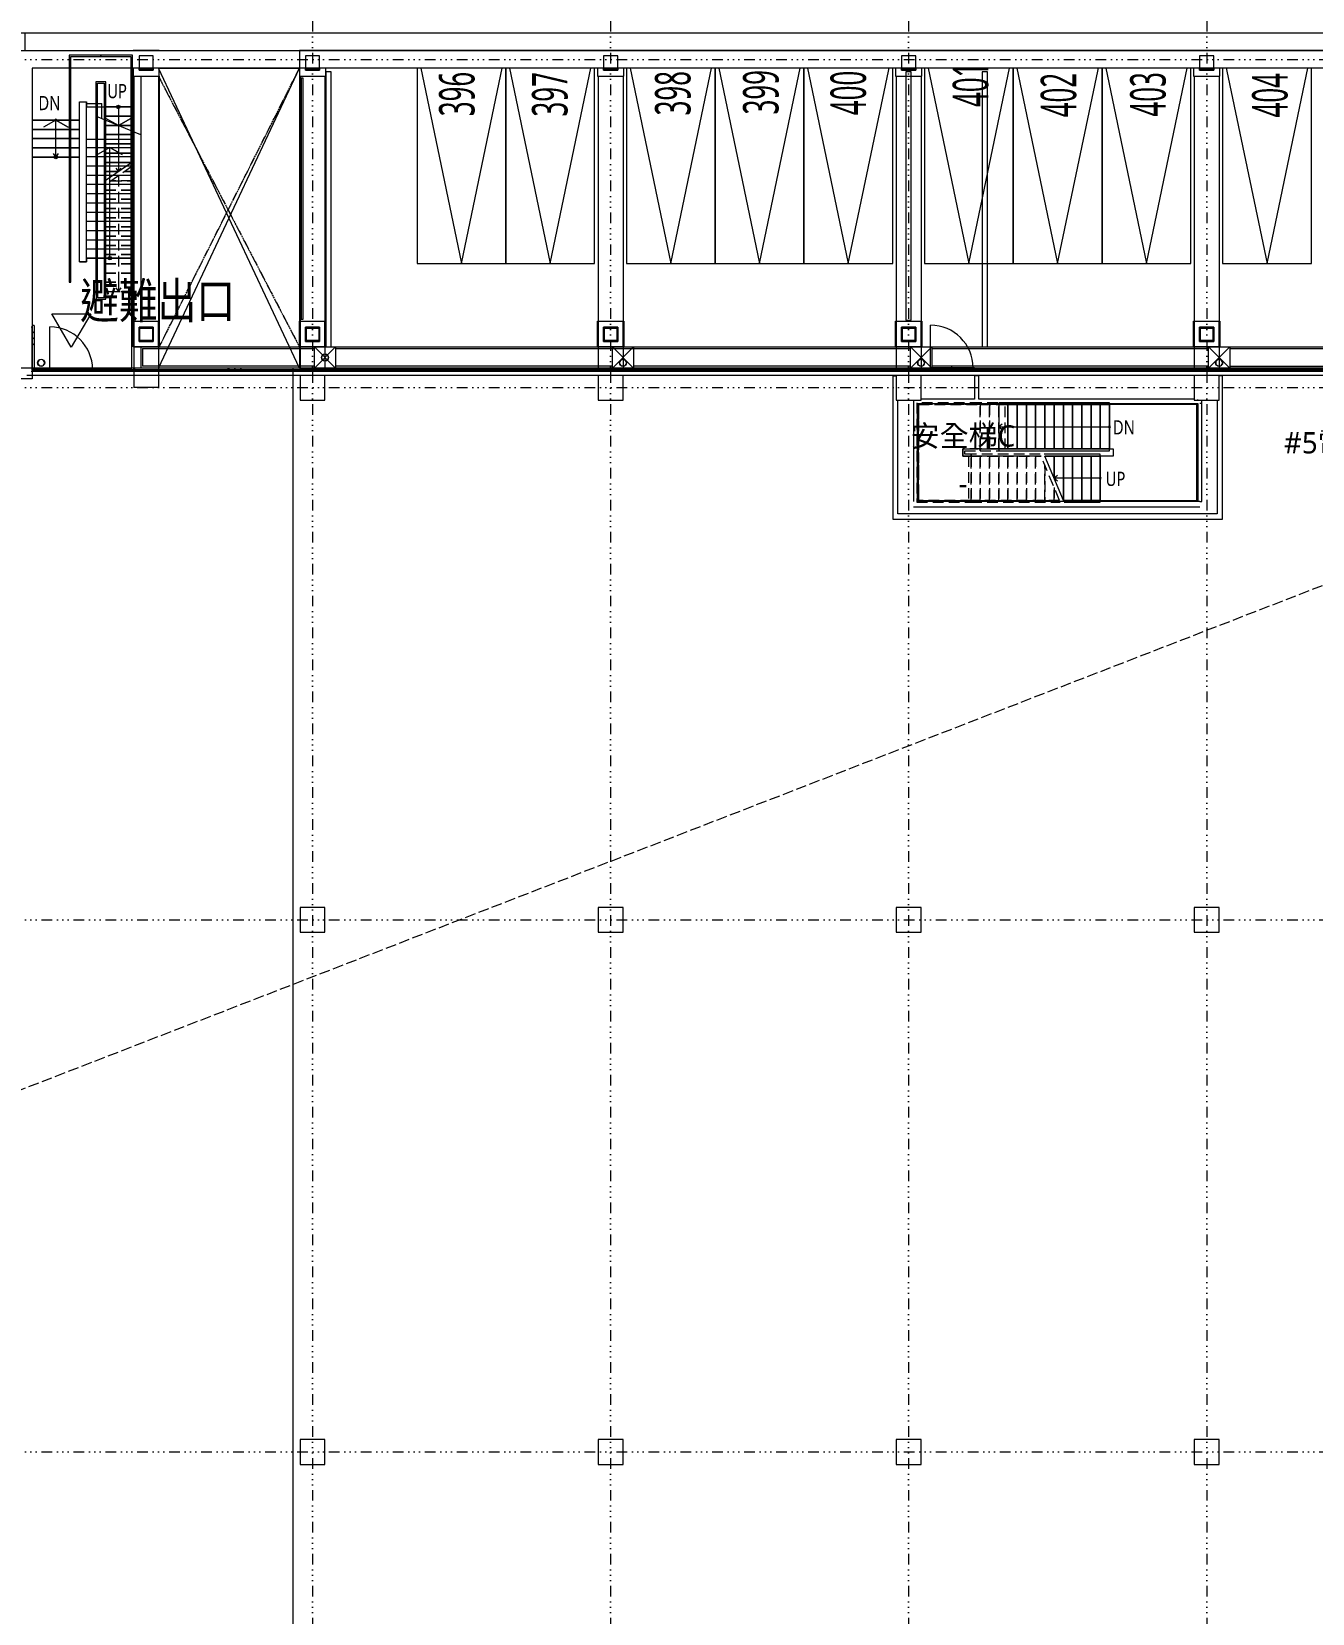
# Model space of a CAD drawing. Header units: millimetres. Extents: x -32710 to 654186, y -254124 to 420220.
# Drawn here: x 180883 to 216978, y 55450 to 100034 of the extents above; entities that cross this region are included whole.
import ezdxf
from ezdxf.enums import TextEntityAlignment as Align

# ---------------------------------------------------------------- set-up
doc = ezdxf.new("R2010")
doc.units = ezdxf.units.MM
doc.header["$LTSCALE"] = 1000
doc.set_wipeout_variables(frame=1)
for name, pattern in [('H12PL1$0$CENTERK0', [0.065, 0.05, -0.005, 0.005, -0.005]), ('H12PL1$0$HIDDEN', [0.4, 0.3, -0.1]), ('H12PL1$0$JJP_三點線', [0.9, 0.3, -0.15, 0, -0.15, 0, -0.15, 0, -0.15]), ('H12PL1$0$JJP_虛線(退縮線、投影線、地下室範圍、非屬本工程、圖面分區)', [0.45, 0.3, -0.15]), ('H12PL1$0$Wipeout_Contour', [1, 0, -1]), ('H12PL1$0$虛線', [0.846667, 0.423333, -0.423333])]:
    doc.linetypes.add(name, pattern=pattern)
for name, color, linetype in [('H12PL1$0$A-OBJE-2D', 252, 'Continuous'), ('H12PL1$0$A-OBJE-MEP', 252, 'Continuous'), ('H12PL1$0$A-RAIL', 252, 'Continuous'), ('H12PL1$0$A-STRS', 252, 'Continuous'), ('H12PL1$0$A-TEXT', 252, 'Continuous'), ('H12PL1$0$A-WALL-EX', 252, 'Continuous'), ('H12PL1$0$A-WALL-IN', 252, 'Continuous'), ('H12PL1$0$A-ZONE', 252, 'Continuous'), ('H12PL1$0$Hattch', 252, 'Continuous'), ('H12PL1$0$S-BEAM-SHOW', 252, 'Continuous'), ('H12PL1$0$S-COL', 252, 'Continuous'), ('H12PL1$0$S-FNDN', 252, 'Continuous'), ('H12PL1$0$S-GRID', 252, 'Continuous'), ('H12PL1$0$S-SLAB-SHOW', 252, 'Continuous'), ('H12PL1$0$全區配置圖_匯入NEWCUB用_13_0', 252, 'Continuous'), ('H12PL1$0$全區配置圖_匯入NEWCUB用_13_400_HYOKI', 252, 'Continuous'), ('H12PL1$0$全區配置圖_匯入NEWCUB用_13_DRAN', 252, 'Continuous'), ('H12PL1$0$全區配置圖_匯入NEWCUB用_13_HATCH', 252, 'Continuous'), ('H12PL1$0$全區配置圖_匯入NEWCUB用_13_HYOKI', 252, 'Continuous'), ('H12PL1$0$全區配置圖_匯入NEWCUB用_13_KABE1', 252, 'Continuous'), ('H12PL1$0$全區配置圖_匯入NEWCUB用_13_PKG', 252, 'Continuous'), ('H12PL1$0$全區配置圖_匯入NEWCUB用_13_RCHACHI', 252, 'Continuous'), ('H12PL1$0$全區配置圖_匯入NEWCUB用_13_SIAGE1', 252, 'Continuous'), ('H12PL1$0$全區配置圖_匯入NEWCUB用_13_SITE', 252, 'Continuous'), ('H12PL1$0$全區配置圖_匯入NEWCUB用_13_STEEL2', 252, 'Continuous'), ('H12PL1$0$全區配置圖_匯入NEWCUB用_13_SUGATA2', 252, 'Continuous'), ('H12PL1$0$全區配置圖_匯入NEWCUB用_13_SUGATA3', 252, 'Continuous'), ('H12PL1$0$全區配置圖_匯入NEWCUB用_13_TATEGU1', 252, 'Continuous'), ('H12PL1$0$全區配置圖_匯入NEWCUB用_13_TATEGU3', 252, 'Continuous'), ('H12PL1$0$全區配置圖_匯入NEWCUB用_13_雨水排水経路図最新$0$SUGATAD', 252, 'Continuous'), ('MD-20250424-增加TRAY與FS主管位置調整', 7, 'Continuous')]:
    doc.layers.add(name, color=color, linetype=linetype)
doc.styles.add('H12PL1$0$Standard', font='Microsoft JhengHei.ttf', dxfattribs={"width": 0.8})

# ---------------------------------------------------------------- blocks, each defined once
blk = doc.blocks.new('H12PL1')
at = {"layer": 'H12PL1$0$A-OBJE-2D', "linetype": 'H12PL1$0$HIDDEN', "lineweight": 0}
blk.add_line((18450, 18700), (192000, 85950), dxfattribs=at)
at = {"layer": 'H12PL1$0$A-STRS', "linetype": 'H12PL1$0$JJP_虛線(退縮線、投影線、地下室範圍、非屬本工程、圖面分區)', "lineweight": 0}
for p, q in [((178420, 89570), (176630, 89570)), ((176630, 89570), (176630, 86770)), ((176680, 86820), (176680, 89520)), ((176680, 89520), (178420, 89520)), ((178420, 89520), (176680, 89520)), ((176680, 89520), (176680, 86820)), ((178420, 89520), (178420, 89570)), ((182060, 89570), (178420, 89570)), ((178420, 89570), (178420, 89520)), ((178420, 89520), (182060, 89520)), ((178420, 89520), (178420, 88270)), ((178420, 89520), (178420, 88270)), ((178420, 89520), (178420, 88270)), ((178420, 88270), (178420, 89520)), ((178680, 89520), (178420, 89520)), ((178420, 89520), (178420, 88270)), ((178680, 89520), (178680, 88270)), ((178680, 88270), (178680, 89520)), ((178680, 89520), (178680, 88270)), ((178940, 89520), (178680, 89520)), ((178940, 89520), (178940, 88270)), ((178940, 88270), (178940, 89520)), ((178940, 89520), (178940, 88270)), ((179200, 89520), (178940, 89520)), ((179120.5, 88270), (179120.5, 89520)), ((179200, 89520), (179200, 88270)), ((179200, 88270), (179200, 89520)), ((179200, 89520), (179200, 88270)), ((179460, 89520), (179200, 89520)), ((179460, 89520), (179460, 88270)), ((179460, 88270), (179460, 89520)), ((179460, 89520), (179460, 88270)), ((179720, 89520), (179460, 89520)), ((179720, 89520), (179720, 88270)), ((179720, 88270), (179720, 89520)), ((179720, 89520), (179720, 88270)), ((179980, 89520), (179720, 89520)), ((179980, 89520), (179980, 88270)), ((179980, 88270), (179980, 89520)), ((179980, 89520), (179980, 88270)), ((180240, 89520), (179980, 89520)), ((180240, 89520), (180240, 88270)), ((180240, 88270), (180240, 89520)), ((180240, 89520), (180240, 88270)), ((180500, 89520), (180240, 89520)), ((180500, 89520), (180500, 88270)), ((180500, 88270), (180500, 89520)), ((180500, 89520), (180500, 88270)), ((180760, 89520), (180500, 89520)), ((180760, 89520), (180760, 88270)), ((180760, 88270), (180760, 89520)), ((180760, 89520), (180760, 88270)), ((181020, 89520), (180760, 89520)), ((181020, 89520), (181020, 88270)), ((181020, 88270), (181020, 89520)), ((181020, 89520), (181020, 88270)), ((181280, 89520), (181020, 89520)), ((181280, 89520), (181280, 88270)), ((181280, 88270), (181280, 89520)), ((181280, 89520), (181280, 88270)), ((181540, 89520), (181280, 89520)), ((181540, 89520), (181540, 88270)), ((181540, 88270), (181540, 89520)), ((181540, 89520), (181540, 88270)), ((181800, 89520), (181540, 89520)), ((181800, 89520), (181800, 88270)), ((181800, 88270), (181800, 89520)), ((181800, 89520), (181800, 88270)), ((182060, 89520), (181800, 89520)), ((182060, 89520), (182060, 89570)), ((182060, 88270), (182060, 89520)), ((178420, 88270), (177930, 88270)), ((177930, 88270), (177930, 88070)), ((177930, 88070), (177930, 88270)), ((177930, 88270), (178420, 88270)), ((177930, 88070), (178160, 88070)), ((178160, 88070), (177930, 88070)), ((177980, 88120), (177980, 88220)), ((177980, 88220), (178420, 88220)), ((178160, 88120), (177980, 88120)), ((178086.6, 88070), (178086.6, 86820)), ((180110.9, 88120), (178160, 88120)), ((178160, 88120), (178160, 88070)), ((178160, 88070), (178160, 88120)), ((178160, 88070), (180131.7, 88070)), ((178160, 86820), (178160, 88070)), ((178160, 86820), (178160, 88070)), ((178160, 86820), (178160, 88070)), ((178420, 88070), (178160, 88070)), ((178160, 88070), (178160, 86820)), ((178160, 86820), (178160, 88070)), ((178420, 88220), (178420, 88270)), ((182060, 88270), (178420, 88270)), ((178420, 88270), (178420, 88220)), ((178420, 88270), (178680, 88270)), ((178420, 88220), (182060, 88220)), ((178420, 86820), (178420, 88070)), ((178680, 88070), (178420, 88070)), ((178420, 88070), (178420, 86820)), ((178420, 86820), (178420, 88070)), ((178680, 88270), (178940, 88270)), ((178680, 86820), (178680, 88070)), ((178940, 88070), (178680, 88070)), ((178680, 88070), (178680, 86820)), ((178680, 86820), (178680, 88070)), ((178940, 88270), (179200, 88270)), ((178940, 86820), (178940, 88070)), ((179200, 88070), (178940, 88070)), ((178940, 88070), (178940, 86820)), ((178940, 86820), (178940, 88070)), ((179200, 88270), (179460, 88270)), ((179200, 86820), (179200, 88070)), ((179460, 88070), (179200, 88070)), ((179200, 88070), (179200, 86820)), ((179200, 86820), (179200, 88070)), ((179460, 88270), (179720, 88270)), ((179460, 86820), (179460, 88070)), ((179720, 88070), (179460, 88070)), ((179460, 88070), (179460, 86820)), ((179460, 86820), (179460, 88070)), ((179720, 88270), (179980, 88270)), ((179720, 86820), (179720, 88070)), ((179980, 88070), (179720, 88070)), ((179720, 88070), (179720, 86820)), ((179720, 86820), (179720, 88070)), ((179980, 88270), (180240, 88270)), ((179980, 86820), (179980, 88070)), ((180131.7, 88070), (179980, 88070)), ((179980, 88070), (179980, 86820)), ((179980, 86820), (179980, 88070)), ((180651.7, 86820), (180131.7, 88070)), ((180240, 88270), (180500, 88270)), ((180500, 88270), (180760, 88270)), ((180760, 88270), (181020, 88270)), ((181020, 88270), (181280, 88270)), ((181280, 88270), (181540, 88270)), ((181540, 88270), (181800, 88270)), ((181800, 88270), (182060, 88270)), ((182060, 88220), (182060, 88270)), ((180240, 86820), (180240, 87809.6)), ((180240, 87809.6), (180240, 86820)), ((180240, 86820), (180240, 87809.6)), ((180500, 86820), (180500, 87184.6)), ((180500, 87184.6), (180500, 86820)), ((180500, 86820), (180500, 87184.6)), ((176630, 86770), (178160, 86770)), ((178160, 86820), (176680, 86820)), ((176680, 86820), (178160, 86820)), ((180651.7, 86820), (178160, 86820)), ((178160, 86820), (178160, 86770)), ((178160, 86770), (178160, 86820)), ((178160, 86820), (178420, 86820)), ((178160, 86770), (180672.5, 86770)), ((178420, 86820), (178680, 86820)), ((178680, 86820), (178940, 86820)), ((178940, 86820), (179200, 86820)), ((179200, 86820), (179460, 86820)), ((179460, 86820), (179720, 86820)), ((179720, 86820), (179980, 86820)), ((179980, 86820), (180240, 86820)), ((180240, 86820), (180500, 86820)), ((180500, 86820), (180651.7, 86820))]:
    blk.add_line(p, q, dxfattribs=at)
at = {"layer": 'H12PL1$0$A-STRS', "linetype": 'H12PL1$0$虛線', "lineweight": 0}
for p, q in [((178420, 89520), (176680, 89520)), ((176680, 89520), (176680, 86820)), ((182060, 89520), (178420, 89520)), ((182060, 88270), (182060, 89520)), ((177930, 88070), (177930, 88270)), ((177930, 88270), (178420, 88270)), ((178086.6, 88070), (177930, 88070)), ((178160, 88070), (178086.6, 88070)), ((180131.7, 88070), (178160, 88070)), ((178420, 88270), (182060, 88270)), ((176680, 86820), (178086.6, 86820)), ((178086.6, 86820), (178160, 86820)), ((178160, 86820), (180651.7, 86820))]:
    blk.add_line(p, q, dxfattribs=at)
at = {"layer": 'H12PL1$0$A-STRS', "lineweight": 0}
for p, q in [((182060, 89570), (178940, 89570)), ((178940, 89570), (178940, 89520)), ((178940, 89520), (182060, 89520)), ((182060, 89520), (178940, 89520)), ((178940, 89520), (178940, 88270)), ((178940, 89520), (178940, 88270)), ((179200, 89520), (178940, 89520)), ((179200, 89520), (179200, 88270)), ((179200, 88270), (179200, 89520)), ((179200, 89520), (179200, 88270)), ((179460, 89520), (179200, 89520)), ((179460, 89520), (179460, 88270)), ((179460, 88270), (179460, 89520)), ((179460, 89520), (179460, 88270)), ((179720, 89520), (179460, 89520)), ((179720, 89520), (179720, 88270)), ((179720, 88270), (179720, 89520)), ((179720, 89520), (179720, 88270)), ((179980, 89520), (179720, 89520)), ((179980, 89520), (179980, 88270)), ((179980, 88270), (179980, 89520)), ((179980, 89520), (179980, 88270)), ((180240, 89520), (179980, 89520)), ((180240, 89520), (180240, 88270)), ((180240, 88270), (180240, 89520)), ((180240, 89520), (180240, 88270)), ((180500, 89520), (180240, 89520)), ((180500, 89520), (180500, 88270)), ((180500, 88270), (180500, 89520)), ((180500, 89520), (180500, 88270)), ((180760, 89520), (180500, 89520)), ((180760, 89520), (180760, 88270)), ((180760, 88270), (180760, 89520)), ((180760, 89520), (180760, 88270)), ((181020, 89520), (180760, 89520)), ((181020, 89520), (181020, 88270)), ((181020, 88270), (181020, 89520)), ((181020, 89520), (181020, 88270)), ((181280, 89520), (181020, 89520)), ((181280, 89520), (181280, 88270)), ((181280, 88270), (181280, 89520)), ((181280, 89520), (181280, 88270)), ((181540, 89520), (181280, 89520)), ((181540, 89520), (181540, 88270)), ((181540, 88270), (181540, 89520)), ((181540, 89520), (181540, 88270)), ((181800, 89520), (181540, 89520)), ((181800, 89520), (181800, 88270)), ((181800, 88270), (181800, 89520)), ((181800, 89520), (181800, 88270)), ((182060, 89520), (181800, 89520)), ((182060, 89520), (182060, 89570)), ((182060, 88270), (182060, 89520)), ((182060, 88270), (182060, 89520)), ((179040, 88970), (178940, 88895)), ((178940, 88895), (179200, 88895)), ((178940, 88895), (179040, 88820)), ((179200, 88895), (181800, 88895)), ((181800, 88895), (182060, 88895)), ((182060, 88270), (178940, 88270)), ((178940, 88270), (178940, 88220)), ((178940, 88270), (182060, 88270)), ((178940, 88270), (179200, 88270)), ((178940, 88220), (182060, 88220)), ((179200, 88270), (179460, 88270)), ((179460, 88270), (179720, 88270)), ((179720, 88270), (179980, 88270)), ((179980, 88270), (180240, 88270)), ((181800, 88120), (180219.2, 88120)), ((180240, 88270), (180500, 88270)), ((180240, 88070), (181800, 88070)), ((181800, 88070), (180240, 88070)), ((180500, 88070), (180240, 88070)), ((180760, 86820), (180240, 88070)), ((180500, 88270), (180760, 88270)), ((180500, 87445), (180500, 88070)), ((180760, 88070), (180500, 88070)), ((180500, 88070), (180500, 87445)), ((180500, 87445), (180500, 88070)), ((180760, 88270), (181020, 88270)), ((180760, 86820), (180760, 88070)), ((181020, 88070), (180760, 88070)), ((180760, 88070), (180760, 86820)), ((180760, 86820), (180760, 88070)), ((181020, 88270), (181280, 88270)), ((181020, 86820), (181020, 88070)), ((181280, 88070), (181020, 88070)), ((181020, 88070), (181020, 86820)), ((181020, 86820), (181020, 88070)), ((181280, 88270), (181540, 88270)), ((181280, 86820), (181280, 88070)), ((181540, 88070), (181280, 88070)), ((181280, 88070), (181280, 86820)), ((181280, 86820), (181280, 88070)), ((181540, 88270), (181800, 88270)), ((181540, 86820), (181540, 88070)), ((181800, 88070), (181540, 88070)), ((181540, 88070), (181540, 86820)), ((181540, 86820), (181540, 88070)), ((181800, 88270), (182060, 88270)), ((181800, 88070), (181800, 88120)), ((181800, 86820), (181800, 88070)), ((181800, 86820), (181800, 88070)), ((182060, 88220), (182060, 88270)), ((180600, 87520), (180500, 87445)), ((181540, 87445), (180500, 87445)), ((180500, 87445), (180600, 87370)), ((181800, 87445), (181540, 87445)), ((181800, 86820), (180760, 86820)), ((180760, 86820), (181800, 86820)), ((180760, 86820), (181020, 86820)), ((180780.8, 86770), (181800, 86770)), ((181020, 86820), (181280, 86820)), ((181280, 86820), (181540, 86820)), ((181540, 86820), (181800, 86820)), ((181800, 86770), (181800, 86820))]:
    blk.add_line(p, q, dxfattribs=at)
at = {"layer": 'H12PL1$0$A-STRS', "lineweight": 0, "flags": 128}
for points in [[(182060, 88920, 1), (182060, 88870, 1)], [(181800, 87470, 1), (181800, 87420, 1)]]:
    blk.add_lwpolyline(points, format="xyb", close=True, dxfattribs=at)
at = {"layer": 'H12PL1$0$A-WALL-IN', "lineweight": 0, "flags": 128}
for points in [[(176100, 86440), (176100, 89650)], [(176537.5, 89650), (176537.5, 86790)], [(176537.5, 89650), (176537.5, 89550)], [(178255, 89675), (176750, 89675)], [(184450, 89675), (178380, 89675)], [(184450, 89675), (178380, 89675)], [(184549.5, 89650), (184549.5, 89664.9)], [(184549.5, 89650), (184549.5, 89664.9)], [(184662.5, 86790), (184662.5, 89650)], [(185100, 89650), (185100, 86440)], [(176537.5, 89550), (176537.5, 86790)], [(176650.5, 86790), (176650.5, 89550)], [(176650.5, 86790), (176650.5, 89550)], [(176650.5, 89550), (184549.5, 89550)], [(178255, 89550), (178380, 89550)], [(178380, 89550), (184549.5, 89550)], [(184549.5, 89550), (184549.5, 86790)], [(184549.5, 89550), (184549.5, 86790)], [(184662.5, 89550), (184606, 89550)], [(184662.5, 86790), (184662.5, 89550)], [(176537.5, 86640), (184606, 86640)], [(176537.5, 86640), (184606, 86640)], [(184606, 86790), (176650.5, 86790)], [(184606, 86790), (176650.5, 86790)], [(184606, 86790), (184662.5, 86790)], [(184606, 86790), (184662.5, 86790)], [(175950, 86290), (176100, 86290)], [(185100, 86440), (176100, 86440)], [(176100, 86290), (185250, 86290)], [(185250, 86290), (185250, 86440)]]:
    blk.add_lwpolyline(points, dxfattribs=at)
at = {"layer": 'H12PL1$0$S-BEAM-SHOW', "lineweight": 0, "flags": 128}
blk.add_lwpolyline([(155260, 90000), (154560, 90000)], dxfattribs=at)
at = {"layer": 'H12PL1$0$S-COL', "lineweight": 0, "flags": 128}
for points in [[(159250, 74650), (159950, 74650), (159950, 75350), (159250, 75350)], [(167650, 74650), (168350, 74650), (168350, 75350), (167650, 75350)], [(176050, 74650), (176750, 74650), (176750, 75350), (176050, 75350)], [(184450, 74650), (185150, 74650), (185150, 75350), (184450, 75350)], [(159250, 59650), (159950, 59650), (159950, 60350), (159250, 60350)], [(167650, 59650), (168350, 59650), (168350, 60350), (167650, 60350)], [(176050, 59650), (176750, 59650), (176750, 60350), (176050, 60350)], [(184450, 59650), (185150, 59650), (185150, 60350), (184450, 60350)]]:
    blk.add_lwpolyline(points, close=True, dxfattribs=at)
at = {"layer": 'H12PL1$0$S-GRID', "linetype": 'H12PL1$0$JJP_三點線', "lineweight": 0}
for p, q in [((-29000, 90000), (289600, 90000)), ((-29000, 75000), (289600, 75000)), ((-29000, 60000), (289600, 60000))]:
    blk.add_line(p, q, dxfattribs=at)
at = {"layer": 'H12PL1$0$S-SLAB-SHOW', "lineweight": 0, "flags": 128}
blk.add_lwpolyline([(181800, 86820), (184520, 86820), (184520, 89520), (182060, 89520), (182060, 88270), (182160, 88270), (182160, 88070), (181800, 88070)], close=True, dxfattribs=at)
blk.add_lwpolyline([(181800, 86820), (184520, 86820), (184520, 89520), (182060, 89520), (182060, 88270), (182160, 88270), (182160, 88070), (181800, 88070)], close=True, dxfattribs=at)
at = {"layer": 'H12PL1$0$全區配置圖_匯入NEWCUB用_13_400_HYOKI', "lineweight": 0, "flags": 128}
blk.add_lwpolyline([(152800, 91143.1), (152251, 92084.1), (153354.2, 92084.1)], close=True, dxfattribs=at)
at = {"layer": 'H12PL1$0$全區配置圖_匯入NEWCUB用_13_DRAN', "lineweight": 0}
for centre in [(151950, 90700), (159950, 90850), (168350, 90700), (176750, 90700), (185150, 90700)]:
    blk.add_circle(centre, 100, dxfattribs=at)
at = {"layer": 'H12PL1$0$全區配置圖_匯入NEWCUB用_13_HATCH', "lineweight": 0, "flags": 128}
blk.add_lwpolyline([(194200, 99500), (194200, 90550), (151500, 90550), (151500, 100000), (193700, 100000, -0.4142136)], format="xyb", close=True, dxfattribs=at)
at = {"layer": 'H12PL1$0$全區配置圖_匯入NEWCUB用_13_HYOKI', "linetype": 'H12PL1$0$CENTERK0', "lineweight": 0}
for p, q in [((155280, 91150), (159230, 99000)), ((155280, 98730), (159230, 91150))]:
    blk.add_line(p, q, dxfattribs=at)
at = {"layer": 'H12PL1$0$全區配置圖_匯入NEWCUB用_13_HYOKI', "lineweight": 0}
blk.add_line((153502, 97650), (154752, 97130), dxfattribs=at)
at = {"layer": 'H12PL1$0$全區配置圖_匯入NEWCUB用_13_HYOKI', "lineweight": 0, "flags": 128}
for points in [[(154127, 97910), (154127, 97390), (154477, 97590), (154127, 97390), (153777, 97590)], [(152365, 96500), (152365, 97540), (152715, 97340), (152365, 97540), (152015, 97340)], [(153885, 93650), (153885, 96770), (154235, 96570), (153885, 96770), (153535, 96570)]]:
    blk.add_lwpolyline(points, dxfattribs=at)
at = {"layer": 'H12PL1$0$全區配置圖_匯入NEWCUB用_13_HYOKI', "lineweight": 0}
for centre in [(154127, 97910), (152365, 96500), (153885, 93650)]:
    blk.add_circle(centre, 50, dxfattribs=at)
at = {"layer": 'H12PL1$0$全區配置圖_匯入NEWCUB用_13_KABE1', "lineweight": 0}
for p, q in [((151750, 91750), (151150, 91750)), ((151750, 91750), (151750, 90550)), ((152135, 90550), (151750, 90550)), ((152135, 90500), (152135, 90550)), ((153465, 90500), (153465, 90550)), ((176950, 90550), (153465, 90550)), ((178280, 90550), (178280, 90500)), ((185350, 90550), (178280, 90550)), ((243550, 90550), (185350, 90550))]:
    blk.add_line(p, q, dxfattribs=at)
at = {"layer": 'H12PL1$0$全區配置圖_匯入NEWCUB用_13_KABE1', "lineweight": 0, "flags": 128}
for points in [[(176950, 90550), (176950, 90500)], [(185350, 90550), (185350, 90500)]]:
    blk.add_lwpolyline(points, dxfattribs=at)
at = {"layer": 'H12PL1$0$全區配置圖_匯入NEWCUB用_13_PKG', "lineweight": 0, "flags": 128}
for points in [[(162550, 99500), (163800, 93500), (165050, 99500)], [(165050, 99500), (166300, 93500), (167550, 99500)], [(168450, 99500), (169700, 93500), (170950, 99500)], [(170950, 99500), (172200, 93500), (173450, 99500)], [(173450, 99500), (174700, 93500), (175950, 99500)], [(176850, 99500), (178100, 93500), (179350, 99500)], [(179350, 99500), (180600, 93500), (181850, 99500)], [(181850, 99500), (183100, 93500), (184350, 99500)], [(185250, 99500), (186500, 93500), (187750, 99500)]]:
    blk.add_lwpolyline(points, dxfattribs=at)
for points in [[(162550, 99500), (162550, 93500), (165050, 93500), (165050, 99500)], [(165050, 99500), (165050, 93500), (167550, 93500), (167550, 99500)], [(168450, 99500), (168450, 93500), (170950, 93500), (170950, 99500)], [(170950, 99500), (170950, 93500), (173450, 93500), (173450, 99500)], [(173450, 99500), (173450, 93500), (175950, 93500), (175950, 99500)], [(176850, 99500), (176850, 93500), (179350, 93500), (179350, 99500)], [(179350, 99500), (179350, 93500), (181850, 93500), (181850, 99500)], [(181850, 99500), (181850, 93500), (184350, 93500), (184350, 99500)], [(185250, 99500), (185250, 93500), (187750, 93500), (187750, 99500)]]:
    blk.add_lwpolyline(points, close=True, dxfattribs=at)
at = {"layer": 'H12PL1$0$全區配置圖_匯入NEWCUB用_13_RCHACHI', "lineweight": 0}
for p, q in [((151750, 91580.1), (151150, 90980.1)), ((151750, 91410.4), (151150, 90810.4)), ((151750, 91240.7), (151150, 90640.7)), ((154256.9, 90550), (154206.9, 90500)), ((154426.6, 90550), (154376.6, 90500)), ((154596.3, 90550), (154546.3, 90500)), ((157256.9, 90550), (157206.9, 90500)), ((157426.6, 90550), (157376.6, 90500)), ((157596.3, 90550), (157546.3, 90500)), ((162656.9, 90550), (162606.9, 90500)), ((162826.6, 90550), (162776.6, 90500)), ((162996.3, 90550), (162946.3, 90500)), ((165656.9, 90550), (165606.9, 90500)), ((165826.6, 90550), (165776.6, 90500)), ((165996.3, 90550), (165946.3, 90500)), ((171056.9, 90550), (171006.9, 90500)), ((171226.6, 90550), (171176.6, 90500)), ((171396.3, 90550), (171346.3, 90500)), ((174056.9, 90550), (174006.9, 90500)), ((174226.6, 90550), (174176.6, 90500)), ((174396.3, 90550), (174346.3, 90500)), ((179456.9, 90550), (179406.9, 90500)), ((179626.6, 90550), (179576.6, 90500)), ((179796.3, 90550), (179746.3, 90500)), ((182456.9, 90550), (182406.9, 90500)), ((182626.6, 90550), (182576.6, 90500)), ((182796.3, 90550), (182746.3, 90500))]:
    blk.add_line(p, q, dxfattribs=at)
at = {"layer": 'H12PL1$0$全區配置圖_匯入NEWCUB用_13_SIAGE1', "lineweight": 0}
for p, q in [((176950, 90550), (176975, 90550)), ((178280, 90550), (178255, 90550))]:
    blk.add_line(p, q, dxfattribs=at)
at = {"layer": 'H12PL1$0$全區配置圖_匯入NEWCUB用_13_SITE', "lineweight": 0}
blk.add_line((25250, 100000), (193700, 100000), dxfattribs=at)
at = {"layer": 'H12PL1$0$全區配置圖_匯入NEWCUB用_13_STEEL2', "lineweight": 0, "flags": 128}
for points in [[(154710, 98950), (154710, 99350), (155110, 99350), (155110, 98950)], [(154735, 98975), (154735, 99325), (155085, 99325), (155085, 98975)], [(159400, 98950), (159400, 99350), (159800, 99350), (159800, 98950)], [(159425, 98975), (159425, 99325), (159775, 99325), (159775, 98975)], [(167800, 98950), (167800, 99350), (168200, 99350), (168200, 98950)], [(167825, 98975), (167825, 99325), (168175, 99325), (168175, 98975)], [(176200, 98950), (176200, 99350), (176600, 99350), (176600, 98950)], [(176225, 98975), (176225, 99325), (176575, 99325), (176575, 98975)], [(184600, 98950), (184600, 99350), (185000, 99350), (185000, 98950)], [(184625, 98975), (184625, 99325), (184975, 99325), (184975, 98975)], [(154710, 91300), (154710, 91700), (155110, 91700), (155110, 91300)], [(154735, 91325), (154735, 91675), (155085, 91675), (155085, 91325)], [(159400, 91300), (159400, 91700), (159800, 91700), (159800, 91300)], [(159425, 91325), (159425, 91675), (159775, 91675), (159775, 91325)], [(167800, 91300), (167800, 91700), (168200, 91700), (168200, 91300)], [(167825, 91325), (167825, 91675), (168175, 91675), (168175, 91325)], [(176200, 91300), (176200, 91700), (176600, 91700), (176600, 91300)], [(176225, 91325), (176225, 91675), (176575, 91675), (176575, 91325)], [(184600, 91300), (184600, 91700), (185000, 91700), (185000, 91300)], [(184625, 91325), (184625, 91675), (184975, 91675), (184975, 91325)]]:
    blk.add_lwpolyline(points, close=True, dxfattribs=at)
at = {"layer": 'H12PL1$0$全區配置圖_匯入NEWCUB用_13_SUGATA2', "lineweight": 0}
for p, q in [((155280, 99450), (159180, 99450)), ((159180, 99450), (159180, 99400)), ((155280, 99400), (159180, 99400)), ((154540, 91870), (154540, 98780)), ((154760, 98780), (154760, 91870)), ((159280, 98730), (159330, 98730)), ((159280, 98730), (159280, 91920)), ((159330, 98730), (159330, 91920)), ((151500, 98060), (151700, 98060)), ((151700, 91750), (151700, 98060)), ((153030, 98060), (153230, 98060)), ((153030, 93550), (153030, 98060)), ((153230, 93550), (153230, 98060)), ((153744, 97549.3), (153744, 98010)), ((154510, 97230.7), (154510, 98010)), ((153230, 97000), (154540, 97000)), ((153030, 93550), (153230, 93550)), ((159330, 91920), (159280, 91920)), ((154560, 91150), (154560, 90550)), ((154760, 91150), (154760, 90550))]:
    blk.add_line(p, q, dxfattribs=at)
at = {"layer": 'H12PL1$0$全區配置圖_匯入NEWCUB用_13_SUGATA2', "lineweight": 0, "flags": 128}
for points in [[(155280, 99500), (154540, 99500), (154540, 98780), (155280, 98780)], [(159970, 99500), (159230, 99500), (159230, 98780), (159970, 98780)], [(168370, 99500), (167630, 99500), (167630, 98780), (168370, 98780)], [(176770, 99500), (176030, 99500), (176030, 98780), (176770, 98780)], [(185170, 99500), (184430, 99500), (184430, 98780), (185170, 98780)], [(154540, 91150), (154540, 91870), (155280, 91870), (155280, 91150)], [(159230, 91150), (159230, 91870), (159970, 91870), (159970, 91150)], [(167630, 91150), (167630, 91870), (168370, 91870), (168370, 91150)], [(176030, 91150), (176030, 91870), (176770, 91870), (176770, 91150)], [(184430, 91150), (184430, 91870), (185170, 91870), (185170, 91150)]]:
    blk.add_lwpolyline(points, close=True, dxfattribs=at)
at = {"layer": 'H12PL1$0$全區配置圖_匯入NEWCUB用_13_SUGATA3', "lineweight": 0}
for p, q in [((151500, 99500), (154540, 99500)), ((155280, 99500), (159230, 99500)), ((155280, 99500), (159230, 99500)), ((159970, 99500), (189500, 99500)), ((155280, 99000), (159230, 99000)), ((155280, 98780), (155280, 91870)), ((159230, 98780), (159230, 91870)), ((153230, 98010), (153664, 98010)), ((153664, 97582.6), (153664, 98010)), ((153744, 97910), (154510, 97910)), ((153744, 97650), (154510, 97650)), ((151700, 97540), (153030, 97540)), ((151700, 97280), (153030, 97280)), ((154127, 97390), (154510, 97390)), ((151700, 97020), (153030, 97020)), ((151700, 96760), (153030, 96760)), ((153230, 96770), (154540, 96770)), ((151700, 96500), (153030, 96500)), ((153230, 96510), (154540, 96510)), ((153230, 96250), (154540, 96250)), ((153230, 95990), (154540, 95990)), ((153230, 95730), (154540, 95730)), ((153230, 95470), (154540, 95470)), ((153230, 95210), (154540, 95210)), ((153230, 94950), (154540, 94950)), ((153230, 94690), (154540, 94690)), ((153230, 94430), (154540, 94430)), ((153230, 94170), (154540, 94170)), ((153230, 93910), (154540, 93910)), ((153230, 93650), (154540, 93650)), ((154810, 91100), (159650, 91100)), ((154810, 91100), (154810, 90600)), ((155280, 91150), (243550, 91150)), ((155280, 91100), (159650, 91100)), ((160250, 91150), (159650, 90550)), ((160250, 90550), (159650, 91150)), ((160250, 91100), (168050, 91100)), ((160250, 91100), (176450, 91100)), ((168650, 91150), (168050, 90550)), ((168650, 90550), (168050, 91150)), ((168650, 91100), (176450, 91100)), ((177050, 91150), (176450, 90550)), ((177050, 90550), (176450, 91150)), ((177050, 91100), (184850, 91100)), ((177050, 91100), (184850, 91100)), ((185450, 91150), (184850, 90550)), ((185450, 90550), (184850, 91150)), ((185450, 91100), (193250, 91100)), ((159650, 90600), (154810, 90600)), ((168050, 90600), (160250, 90600)), ((176450, 90600), (168650, 90600)), ((184850, 90600), (177050, 90600)), ((185450, 90600), (193250, 90600))]:
    blk.add_line(p, q, dxfattribs=at)
at = {"layer": 'H12PL1$0$全區配置圖_匯入NEWCUB用_13_SUGATA3', "lineweight": 0, "flags": 128}
for points in [[(160250, 90550), (159650, 90550), (159650, 91150), (160250, 91150)], [(168650, 90550), (168050, 90550), (168050, 91150), (168650, 91150)], [(177050, 90550), (176450, 90550), (176450, 91150), (177050, 91150)], [(185450, 90550), (184850, 90550), (184850, 91150), (185450, 91150)]]:
    blk.add_lwpolyline(points, close=True, dxfattribs=at)
at = {"layer": 'H12PL1$0$全區配置圖_匯入NEWCUB用_13_TATEGU1', "lineweight": 0, "flags": 128}
for points in [[(152160, 90500), (152160, 90510), (152185, 90510), (152185, 90500)], [(153440, 90500), (153440, 90510), (153415, 90510), (153415, 90500)], [(176975, 90535), (176975, 90560), (177000, 90560), (177000, 90515), (177015, 90515), (177015, 90500)], [(178255, 90535), (178255, 90560), (178230, 90560), (178230, 90515), (178215, 90515), (178215, 90500)]]:
    blk.add_lwpolyline(points, dxfattribs=at)
at = {"layer": 'H12PL1$0$全區配置圖_匯入NEWCUB用_13_TATEGU3', "lineweight": 0}
for p, q in [((152200, 90510), (152200, 91710)), ((177015, 90560), (177015, 91760)), ((177615, 90500), (177615, 90625))]:
    blk.add_line(p, q, dxfattribs=at)
at = {"layer": 'H12PL1$0$全區配置圖_匯入NEWCUB用_13_TATEGU3', "lineweight": 0, "flags": 128}
blk.add_lwpolyline([(153410, 90500), (153410, 90510), (152190, 90510), (152190, 90500)], dxfattribs=at)
blk.add_lwpolyline([(178225, 90560), (177005, 90560), (177005, 90520), (178225, 90520)], close=True, dxfattribs=at)
at = {"layer": 'H12PL1$0$全區配置圖_匯入NEWCUB用_13_TATEGU3', "lineweight": 0}
for centre in [(152200, 90510), (177015, 90560)]:
    blk.add_arc(centre, 1200, 0, 90, dxfattribs=at)
at = {"layer": 'H12PL1$0$全區配置圖_匯入NEWCUB用_13_雨水排水経路図最新$0$SUGATAD', "lineweight": 0}
for p, q in [((25250, 100000), (193700, 100000)), ((151500, 99500), (189500, 99500))]:
    blk.add_line(p, q, dxfattribs=at)
at = {"layer": 'H12PL1$0$A-TEXT', "linetype": 'Continuous', "lineweight": 0, "char_height": 400, "attachment_point": 4, "style": 'H12PL1$0$Standard'}
for s, insert in [('\\A1;DN', (182155.2, 88878.8)), ('\\A1;UP', (181952.3, 87425.5))]:
    blk.add_mtext(s, dxfattribs=dict(at, insert=insert))
at = {"layer": 'H12PL1$0$A-ZONE', "style": 'H12PL1$0$Standard'}
for s, p in [('安全梯C', (177930, 88937.7)), ('#5電梯(無塵梯)', (189732.5, 88744.7)), ('-', (177930, 87595.9))]:
    blk.add_text(s, height=600, dxfattribs=at).set_placement(p, align=Align.TOP_CENTER)
at = {"layer": 'H12PL1$0$全區配置圖_匯入NEWCUB用_13_0', "linetype": 'Continuous', "lineweight": 0, "char_height": 1000, "attachment_point": 7, "rotation": 90, "style": 'H12PL1$0$Standard'}
for s, insert in [('\\A1;{\\W0.56;401}', (178657.7, 97910)), ('\\A1;{\\W0.56;396}', (164177.7, 97650)), ('\\A1;{\\W0.56;397}', (166797.7, 97640)), ('\\A1;{\\W0.56;398}', (170264.9, 97673.1)), ('\\A1;{\\W0.56;399}', (172745.7, 97700)), ('\\A1;{\\W0.56;400}', (175211.7, 97680)), ('\\A1;{\\W0.56;402}', (181136.7, 97620)), ('\\A1;{\\W0.56;403}', (183657.7, 97640)), ('\\A1;{\\W0.56;404}', (187094.3, 97615.3))]:
    blk.add_mtext(s, dxfattribs=dict(at, insert=insert))
at = {"layer": 'H12PL1$0$全區配置圖_匯入NEWCUB用_13_400_HYOKI', "linetype": 'Continuous', "lineweight": 0, "insert": (153049.3, 92394.6), "char_height": 1000, "attachment_point": 4, "style": 'H12PL1$0$Standard'}
blk.add_mtext('\\A1;避難出口', dxfattribs=at)
at = {"linetype": 'H12PL1$0$Wipeout_Contour', "lineweight": 0, "ltscale": 157673.726295}
blk.add_wipeout([(151200, 99500), (193750, 99500), (193750, 90280), (193250, 90280), (193250, 99000), (151700, 99000), (151700, 90250), (151200, 90250)], dxfattribs=at).dxf.layer = 'H12PL1$0$Hattch'
at = {"layer": 'H12PL1$0$A-OBJE-2D', "lineweight": 0}
for p, q in [((155260, 90550), (159230, 99000)), ((159230, 90550), (155260, 99000))]:
    blk.add_line(p, q, dxfattribs=at)
at = {"layer": 'H12PL1$0$A-OBJE-MEP', "lineweight": 0, "flags": 128}
for points in [[(152045, 90700, 1), (151855, 90700, 1)], [(160045, 90850, 1), (159855, 90850, 1)], [(168445, 90700, 1), (168255, 90700, 1)], [(176845, 90700, 1), (176655, 90700, 1)], [(185245, 90700, 1), (185055, 90700, 1)]]:
    blk.add_lwpolyline(points, format="xyb", close=True, dxfattribs=at)
at = {"layer": 'H12PL1$0$A-OBJE-MEP', "lineweight": 0}
for centre in [(151950, 90700), (159950, 90850), (168350, 90700), (176750, 90700), (185150, 90700)]:
    blk.add_circle(centre, 100, dxfattribs=at)
at = {"layer": 'H12PL1$0$A-RAIL', "lineweight": 0}
for p, q in [((152742.6, 99371.4), (152742.6, 97650)), ((154523.3, 99371.4), (152742.6, 99371.4)), ((152785.3, 97650), (152785.3, 99328.7)), ((152785.3, 99328.7), (154480.6, 99328.7)), ((153650, 99350), (153616, 99350)), ((153633, 99367), (153633, 99333)), ((154480.6, 99328.7), (154480.6, 97390)), ((154523.3, 97390), (154523.3, 99371.4)), ((153492.6, 98621.4), (153492.6, 97650)), ((153773.3, 98621.4), (153492.6, 98621.4)), ((153535.3, 97650), (153535.3, 98578.7)), ((153535.3, 98578.7), (153730.6, 98578.7)), ((153730.6, 98578.7), (153730.6, 97390)), ((153773.3, 97390), (153773.3, 98621.4)), ((152747, 98500), (152781, 98500)), ((152764, 98517), (152764, 98483)), ((154519, 98370), (154485, 98370)), ((154502, 98353), (154502, 98387)), ((152742.6, 97650), (152742.6, 92970)), ((152785.3, 92970), (152785.3, 97650)), ((153492.6, 97650), (153492.6, 92970)), ((153535.3, 92970), (153535.3, 97650)), ((153773.3, 98010), (153730.6, 98010)), ((153730.6, 98010), (153730.6, 97910)), ((153730.6, 97910), (153730.6, 92710)), ((153773.3, 97910), (153773.3, 98010)), ((153773.3, 92710), (153773.3, 97910)), ((154523.3, 98010), (154480.6, 98010)), ((154480.6, 98010), (154480.6, 97910)), ((154480.6, 97910), (154480.6, 92710)), ((154523.3, 97910), (154523.3, 98010)), ((154523.3, 92710), (154523.3, 97910)), ((153730.6, 97390), (153730.6, 92710)), ((153773.3, 92710), (153773.3, 97390)), ((154480.6, 97390), (154480.6, 92710)), ((154523.3, 92710), (154523.3, 97390)), ((153769, 96880), (153735, 96880)), ((153752, 96863), (153752, 96897)), ((154519, 96880), (154485, 96880)), ((154502, 96863), (154502, 96897)), ((152747, 96567), (152781, 96567)), ((152764, 96584), (152764, 96550)), ((153497, 96567), (153531, 96567)), ((153514, 96584), (153514, 96550)), ((153769, 96307), (153735, 96307)), ((153752, 96290), (153752, 96324)), ((154519, 96307), (154485, 96307)), ((154502, 96290), (154502, 96324)), ((153769, 96095), (153735, 96095)), ((153752, 96078), (153752, 96112)), ((154519, 96095), (154485, 96095)), ((154502, 96078), (154502, 96112)), ((152747, 95729), (152781, 95729)), ((152764, 95746), (152764, 95712)), ((153497, 95729), (153531, 95729)), ((153514, 95746), (153514, 95712)), ((153769, 95469), (153735, 95469)), ((153752, 95452), (153752, 95486)), ((154519, 95469), (154485, 95469)), ((154502, 95452), (154502, 95486)), ((153769, 95310), (153735, 95310)), ((153752, 95293), (153752, 95327)), ((154519, 95310), (154485, 95310)), ((154502, 95293), (154502, 95327)), ((152747, 94891), (152781, 94891)), ((152764, 94908), (152764, 94874)), ((153497, 94891), (153531, 94891)), ((153514, 94908), (153514, 94874)), ((153769, 94631), (153735, 94631)), ((153769, 94525), (153735, 94525)), ((153752, 94614), (153752, 94648)), ((153752, 94508), (153752, 94542)), ((154519, 94631), (154485, 94631)), ((154519, 94525), (154485, 94525)), ((154502, 94614), (154502, 94648)), ((154502, 94508), (154502, 94542)), ((152747, 94053), (152781, 94053)), ((152764, 94070), (152764, 94036)), ((153497, 94053), (153531, 94053)), ((153514, 94070), (153514, 94036)), ((153769, 93793), (153735, 93793)), ((153769, 93740), (153735, 93740)), ((153752, 93776), (153752, 93810)), ((153752, 93723), (153752, 93757)), ((154519, 93793), (154485, 93793)), ((154519, 93740), (154485, 93740)), ((154502, 93776), (154502, 93810)), ((154502, 93723), (154502, 93757)), ((152742.6, 92970), (152785.3, 92970)), ((153492.6, 92970), (153535.3, 92970)), ((153547.4, 92970), (153504.6, 92970)), ((153504.6, 92970), (153504.6, 92488.6)), ((153547.4, 92531.3), (153547.4, 92970)), ((153504.6, 92488.6), (153773.3, 92488.6)), ((153730.6, 92531.3), (153547.4, 92531.3)), ((153730.6, 92710), (153773.3, 92710)), ((153730.6, 92710), (153730.6, 92531.3)), ((153773.3, 92488.6), (153773.3, 92710)), ((154480.6, 92710), (154523.3, 92710)), ((154480.6, 92710), (154480.6, 92610)), ((154480.6, 92610), (154523.3, 92610)), ((154523.3, 92610), (154523.3, 92710))]:
    blk.add_line(p, q, dxfattribs=at)
at = {"layer": 'H12PL1$0$A-STRS', "lineweight": 0}
for p, q in [((153736, 97910), (153736, 95818.9)), ((153752, 97910), (153736, 97910)), ((153752, 95830), (153752, 97910)), ((153752, 97910), (153752, 95830)), ((154502, 97910), (153752, 97910)), ((154502, 97910), (153752, 97910)), ((153752, 97910), (153752, 97650)), ((154502, 97650), (153752, 97650)), ((153752, 97650), (154502, 97650)), ((154502, 97650), (153752, 97650)), ((153752, 97650), (153752, 97390)), ((154127, 97910), (154127, 97650)), ((154127, 97650), (154127, 96090)), ((154502, 97910), (154502, 96350)), ((154518, 97910), (154502, 97910)), ((154502, 96350), (154502, 97910)), ((154502, 97650), (154502, 97910)), ((154502, 97390), (154502, 97650)), ((154518, 96361.1), (154518, 97910)), ((153030, 97540), (151700, 97540)), ((151700, 97540), (151700, 96500)), ((153030, 97540), (151700, 97540)), ((151700, 97540), (151700, 97280)), ((151700, 97280), (153030, 97280)), ((153030, 97280), (151700, 97280)), ((151700, 97280), (151700, 97020)), ((151700, 97280), (153030, 97280)), ((152365, 97280), (152365, 97540)), ((152365, 96760), (152365, 97280)), ((153030, 96500), (153030, 97540)), ((153030, 97280), (153030, 97540)), ((153030, 97020), (153030, 97280)), ((154502, 97390), (153752, 97390)), ((153752, 97390), (154502, 97390)), ((154502, 97390), (153752, 97390)), ((153752, 97390), (153752, 97130)), ((154502, 97130), (154502, 97390)), ((151700, 97020), (153030, 97020)), ((153030, 97020), (151700, 97020)), ((151700, 97020), (151700, 96760)), ((151700, 97020), (153030, 97020)), ((151700, 96760), (153030, 96760)), ((153030, 96760), (151700, 96760)), ((151700, 96760), (151700, 96500)), ((151700, 96760), (153030, 96760)), ((152365, 96500), (152365, 96760)), ((153030, 96760), (153030, 97020)), ((153030, 96500), (153030, 96760)), ((154502, 97130), (153752, 97130)), ((153752, 97130), (154502, 97130)), ((154502, 97130), (153752, 97130)), ((153752, 97130), (153752, 96870)), ((154502, 96870), (153752, 96870)), ((153752, 96870), (154502, 96870)), ((154502, 96870), (153752, 96870)), ((153752, 96870), (153752, 96610)), ((154502, 96870), (154502, 97130)), ((154502, 96610), (154502, 96870)), ((151700, 96500), (153030, 96500)), ((151700, 96500), (153030, 96500)), ((152290, 96600), (152365, 96500)), ((152365, 96500), (152440, 96600)), ((154502, 96610), (153752, 96610)), ((153752, 96610), (154502, 96610)), ((154502, 96610), (153752, 96610)), ((153752, 96610), (153752, 96350)), ((154502, 96350), (153752, 96350)), ((153752, 96350), (154502, 96350)), ((154502, 96350), (153752, 96350)), ((153752, 96350), (153752, 96090)), ((154502, 96350), (153752, 95830)), ((154502, 96350), (154502, 96610)), ((154127, 96090), (153752, 96090)), ((153752, 96090), (154127, 96090)), ((154127, 96090), (153752, 96090)), ((153752, 96090), (153752, 95830)), ((154052, 96190), (154127, 96090)), ((154127, 96090), (154202, 96190))]:
    blk.add_line(p, q, dxfattribs=at)
at = {"layer": 'H12PL1$0$A-STRS', "linetype": 'H12PL1$0$JJP_虛線(退縮線、投影線、地下室範圍、非屬本工程、圖面分區)', "lineweight": 0}
for p, q in [((154502, 96228.3), (153752, 95708.3)), ((154127, 95968.3), (154127, 92970)), ((154502, 96090), (154302.5, 96090)), ((154302.5, 96090), (154502, 96090)), ((154502, 96090), (154302.5, 96090)), ((154502, 96228.3), (154502, 92710)), ((154502, 96090), (154502, 96228.3)), ((154502, 95830), (154502, 96090)), ((154518, 92710), (154518, 96239.4)), ((153736, 95697.2), (153736, 92710)), ((153752, 92710), (153752, 95708.3)), ((153752, 95708.3), (153752, 95570)), ((154502, 95570), (153752, 95570)), ((153752, 95570), (154502, 95570)), ((154502, 95570), (153752, 95570)), ((153752, 95570), (153752, 95310)), ((154502, 95830), (153927.5, 95830)), ((153927.5, 95830), (154502, 95830)), ((154502, 95830), (153927.5, 95830)), ((154502, 95570), (154502, 95830)), ((154502, 95310), (154502, 95570)), ((154502, 95310), (153752, 95310)), ((153752, 95310), (154502, 95310)), ((154502, 95310), (153752, 95310)), ((153752, 95310), (153752, 95050)), ((154502, 95050), (153752, 95050)), ((153752, 95050), (154502, 95050)), ((154502, 95050), (153752, 95050)), ((153752, 95050), (153752, 94790)), ((154502, 95050), (154502, 95310)), ((154502, 94790), (154502, 95050)), ((154502, 94790), (153752, 94790)), ((153752, 94790), (154502, 94790)), ((154502, 94790), (153752, 94790)), ((153752, 94790), (153752, 94530)), ((154502, 94530), (153752, 94530)), ((153752, 94530), (154502, 94530)), ((154502, 94530), (153752, 94530)), ((153752, 94530), (153752, 94270)), ((154502, 94530), (154502, 94790)), ((154502, 94270), (154502, 94530)), ((154502, 94270), (153752, 94270)), ((153752, 94270), (154502, 94270)), ((154502, 94270), (153752, 94270)), ((153752, 94270), (153752, 94010)), ((154502, 94010), (154502, 94270)), ((154502, 94010), (153752, 94010)), ((153752, 94010), (154502, 94010)), ((154502, 94010), (153752, 94010)), ((153752, 94010), (153752, 93750)), ((154502, 93750), (153752, 93750)), ((153752, 93750), (154502, 93750)), ((154502, 93750), (153752, 93750)), ((153752, 93750), (153752, 93490)), ((154502, 93750), (154502, 94010)), ((154502, 93490), (154502, 93750)), ((154502, 93490), (153752, 93490)), ((153752, 93490), (154502, 93490)), ((154502, 93490), (153752, 93490)), ((153752, 93490), (153752, 93230)), ((154502, 93230), (153752, 93230)), ((153752, 93230), (154502, 93230)), ((154502, 93230), (153752, 93230)), ((153752, 93230), (153752, 92970)), ((154502, 93230), (154502, 93490)), ((154502, 92970), (154502, 93230)), ((154502, 92970), (153752, 92970)), ((153752, 92970), (154502, 92970)), ((154502, 92970), (153752, 92970)), ((153752, 92970), (153752, 92710)), ((154052, 92810), (154127, 92710)), ((154127, 92970), (154127, 92710)), ((154127, 92710), (154202, 92810)), ((154502, 92710), (154502, 92970)), ((153736, 92710), (153752, 92710)), ((153752, 92710), (154502, 92710)), ((154502, 92710), (154518, 92710))]:
    blk.add_line(p, q, dxfattribs=at)
at = {"layer": 'H12PL1$0$A-STRS', "linetype": 'H12PL1$0$虛線', "lineweight": 0}
for p, q in [((154502, 92710), (154502, 96228.3)), ((153752, 95708.3), (153752, 92710)), ((153752, 92710), (154502, 92710))]:
    blk.add_line(p, q, dxfattribs=at)
at = {"layer": 'H12PL1$0$A-STRS', "lineweight": 0, "flags": 128}
for points in [[(154102, 97910, 1), (154152, 97910, 1)], [(152340, 97540, 1), (152390, 97540, 1)]]:
    blk.add_lwpolyline(points, format="xyb", close=True, dxfattribs=at)
at = {"layer": 'H12PL1$0$A-WALL-EX', "lineweight": 0}
for p, q in [((151665, 90465), (151700, 90465)), ((151700, 90465), (243600, 90465))]:
    blk.add_line(p, q, dxfattribs=at)
at = {"layer": 'H12PL1$0$A-WALL-EX', "lineweight": 0, "flags": 128}
for points in [[(151700, 91700), (151665, 91700)], [(151700, 90500), (151700, 91700)], [(151550, 90350), (243635, 90350)], [(243600, 90500), (151700, 90500)], [(151700, 90500), (243600, 90500)], [(151700, 90500), (243600, 90500)], [(151700, 90500), (243600, 90500)], [(151700, 90500), (243600, 90500)], [(151700, 90500), (243600, 90500)], [(151700, 90500), (243600, 90500)], [(151700, 90500), (243600, 90500)]]:
    blk.add_lwpolyline(points, dxfattribs=at)
at = {"layer": 'H12PL1$0$A-WALL-IN', "lineweight": 0, "flags": 128}
for points in [[(159970, 98900), (159970, 91150)], [(160120, 98900), (159970, 98900)], [(160120, 91150), (160120, 98900)], [(176325, 98900), (176325, 91900)], [(176475, 98900), (176325, 98900)], [(176475, 91900), (176475, 98900)], [(178475, 98900), (178475, 91150)], [(178625, 98900), (178475, 98900)], [(178625, 91150), (178625, 98900)], [(176325, 91900), (176475, 91900)], [(159970, 91150), (160120, 91150)], [(178475, 91150), (178625, 91150)], [(175950, 90330), (175950, 86290)], [(175950, 90330), (176050, 90330)], [(178380, 90330), (178255, 90330)], [(178255, 90330), (178255, 89675)], [(178380, 89675), (178380, 90330)], [(185250, 90330), (185150, 90330)], [(185250, 86440), (185250, 90330)]]:
    blk.add_lwpolyline(points, dxfattribs=at)
at = {"layer": 'H12PL1$0$Hattch', "lineweight": 0, "flags": 128}
blk.add_lwpolyline([(151200, 99500), (193750, 99500), (193750, 90280), (193250, 90280), (193250, 99000), (151700, 99000), (151700, 90250), (151200, 90250)], close=True, dxfattribs=at)
at = {"layer": 'H12PL1$0$S-BEAM-SHOW', "lineweight": 0, "flags": 128}
for points in [[(154560, 98780), (155260, 98780)], [(154560, 98780), (154560, 91870)], [(155260, 98780), (155260, 91870)], [(159250, 98780), (159250, 91870)], [(159250, 98780), (159950, 98780)], [(159950, 98780), (159950, 91870)], [(167650, 98780), (167650, 91870)], [(167650, 98780), (168350, 98780)], [(168350, 98780), (168350, 91870)], [(176050, 98780), (176050, 91870)], [(176050, 98780), (176750, 98780)], [(176750, 98780), (176750, 91870)], [(184450, 98780), (184450, 91870)], [(184450, 98780), (185150, 98780)], [(185150, 98780), (185150, 91870)], [(154560, 91870), (155260, 91870)], [(154560, 91870), (154560, 91150)], [(155260, 91150), (155260, 91870)], [(159250, 91870), (159250, 91150)], [(159250, 91870), (159950, 91870)], [(159950, 91150), (159950, 91870)], [(167650, 91870), (167650, 91150)], [(167650, 91870), (168350, 91870)], [(168350, 91150), (168350, 91870)], [(176050, 91870), (176050, 91150)], [(176050, 91870), (176750, 91870)], [(176750, 91150), (176750, 91870)], [(184450, 91870), (184450, 91150)], [(184450, 91870), (185150, 91870)], [(185150, 91150), (185150, 91870)], [(154560, 91150), (155260, 91150)], [(154560, 91150), (154560, 90000)], [(155260, 91150), (155260, 90000)], [(159250, 91150), (159950, 91150)], [(159250, 91150), (159250, 90550)], [(159950, 91150), (159950, 90550)], [(167650, 91150), (168350, 91150)], [(167650, 91150), (167650, 90550)], [(168350, 91150), (168350, 90550)], [(176050, 91150), (176750, 91150)], [(176050, 91150), (176050, 90550)], [(176750, 91150), (176750, 90550)], [(184450, 91150), (185150, 91150)], [(184450, 91150), (184450, 90550)], [(185150, 91150), (185150, 90550)], [(159250, 90550), (159950, 90550)], [(167650, 90550), (168350, 90550)], [(176050, 90550), (176750, 90550)], [(184450, 90550), (185150, 90550)]]:
    blk.add_lwpolyline(points, dxfattribs=at)
at = {"layer": 'H12PL1$0$S-COL', "lineweight": 0, "flags": 128}
for points in [[(154710, 98950), (155110, 98950), (155110, 99350), (154710, 99350)], [(159400, 98950), (159800, 98950), (159800, 99350), (159400, 99350)], [(167800, 98950), (168200, 98950), (168200, 99350), (167800, 99350)], [(176200, 98950), (176600, 98950), (176600, 99350), (176200, 99350)], [(184600, 98950), (185000, 98950), (185000, 99350), (184600, 99350)], [(154710, 91300), (155110, 91300), (155110, 91700), (154710, 91700)], [(159400, 91300), (159800, 91300), (159800, 91700), (159400, 91700)], [(167800, 91300), (168200, 91300), (168200, 91700), (167800, 91700)], [(176200, 91300), (176600, 91300), (176600, 91700), (176200, 91700)], [(184600, 91300), (185000, 91300), (185000, 91700), (184600, 91700)]]:
    blk.add_lwpolyline(points, close=True, dxfattribs=at)
for points in [[(159250, 90350), (159250, 89650), (159950, 89650), (159950, 90350)], [(167650, 90350), (167650, 89650), (168350, 89650), (168350, 90350)], [(176050, 90350), (176050, 89650), (176750, 89650), (176750, 90350)], [(184450, 90350), (184450, 89650), (185150, 89650), (185150, 90350)]]:
    blk.add_lwpolyline(points, dxfattribs=at)
at = {"layer": 'H12PL1$0$S-FNDN', "lineweight": 0, "flags": 128}
blk.add_lwpolyline([(110700, 45300), (119350, 45300), (119350, -550), (126650, -550), (126650, -2700), (151750, -2700), (151750, -550), (159050, -550), (159050, 45300), (166725, 45300), (166725, 50030), (159050, 50030), (159050, 90550), (119350, 90550), (119350, 50030), (110700, 50030)], close=True, dxfattribs=at)
at = {"layer": 'H12PL1$0$S-GRID', "linetype": 'H12PL1$0$JJP_三點線', "lineweight": 0}
for p, q in [((159600, 128250), (159600, -28000)), ((168000, 128250), (168000, -28000)), ((176400, 128250), (176400, -28000)), ((184800, 128250), (184800, -28000)), ((-29000, 99250), (289600, 99250))]:
    blk.add_line(p, q, dxfattribs=at)
at = {"layer": 'H12PL1$0$S-SLAB-SHOW', "lineweight": 0, "flags": 128}
for points in [[(159230, 90550), (189370, 90550), (189370, 99500), (159230, 99500)], [(151700, 97540), (153030, 97540), (153030, 98060), (153230, 98060), (153230, 97910), (154510, 97910), (154510, 99000), (151700, 99000)], [(151700, 90550), (154510, 90550), (154510, 93650), (153230, 93650), (153230, 93550), (153030, 93550), (153030, 96500), (151700, 96500)]]:
    blk.add_lwpolyline(points, close=True, dxfattribs=at)
at = {"layer": 'H12PL1$0$A-TEXT', "linetype": 'Continuous', "lineweight": 0, "char_height": 400, "attachment_point": 4, "style": 'H12PL1$0$Standard'}
for s, insert in [('\\A1;UP', (153812.1, 98355.3)), ('\\A1;DN', (151873.1, 98020.4))]:
    blk.add_mtext(s, dxfattribs=dict(at, insert=insert))

msp = doc.modelspace()

# ---------------------------------------------------------------- block references
at = {"layer": 'MD-20250424-增加TRAY與FS主管位置調整', "color": 8}
msp.add_blockref('H12PL1', (29200, 0), dxfattribs=at)

doc.saveas('drawing.dxf')
